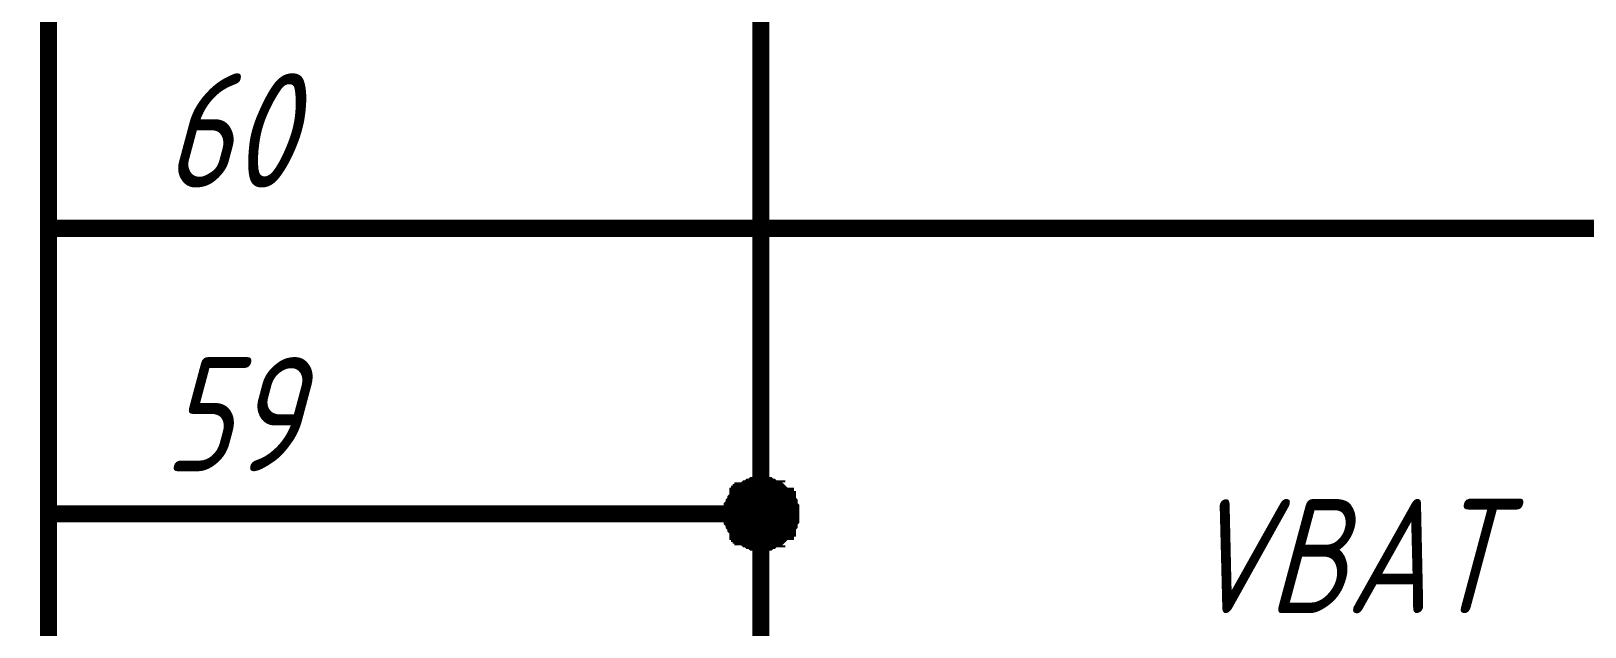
# Model space of a CAD drawing. Extents: x 260 to 1101, y 70 to 664.
# Drawn here: x 903.7 to 930.94, y 514.8 to 525.23 of the extents above; entities that cross this region are included whole.
import ezdxf

# ---------------------------------------------------------------- set-up
doc = ezdxf.new("R2010")
doc.units = 0
doc.header["$MEASUREMENT"] = 0
doc.layers.add('Sheet', color=255, linetype='CONTINUOUS')
doc.styles.add('GOST type A0', font='', dxfattribs={"oblique": 15, "height": 3.5})
doc.styles.get('GOST type A0').set_extended_font_data('GOST type A')

msp = doc.modelspace()

# ---------------------------------------------------------------- linework, layer by layer
at = {"layer": 'Sheet', "const_width": 0.3}
msp.add_lwpolyline([(846.521, 566.796), (904.006, 566.796), (904.006, 391.796), (846.521, 391.796), (846.521, 566.796)], close=True, dxfattribs=at)
at = {"layer": 'Sheet'}
for points, const_width in [([(906.49, 526.782), (906.49, 526.782), (916.49, 526.782), (916.49, 516.778)], 0.3), ([(904.006, 521.78), (906.49, 521.78)], 0.3), ([(906.49, 521.78), (919.006, 521.78), (919.006, 521.78), (946.491, 521.78)], 0.3), ([(915.993, 516.778), (915.993, 516.809), (915.993, 516.84), (915.993, 516.84), (915.993, 516.871), (915.993, 516.903), (916.024, 516.934), (916.024, 516.965), (916.024, 516.965), (916.055, 516.996), (916.055, 517.027), (916.055, 517.027), (916.087, 517.058), (916.087, 517.089), (916.118, 517.089), (916.118, 517.12), (916.149, 517.12), (916.149, 517.151), (916.18, 517.151), (916.18, 517.182), (916.211, 517.182), (916.242, 517.213), (916.242, 517.213), (916.273, 517.213), (916.304, 517.244), (916.304, 517.244), (916.335, 517.244), (916.366, 517.275), (916.397, 517.275), (916.428, 517.275), (916.428, 517.275), (916.459, 517.275), (916.49, 517.275)], 0.3), ([(915.993, 516.778), (915.993, 516.809), (915.993, 516.84), (915.993, 516.84), (915.993, 516.871), (915.993, 516.903), (916.024, 516.934), (916.024, 516.965), (916.024, 516.965), (916.055, 516.996), (916.055, 517.027), (916.055, 517.027), (916.087, 517.058), (916.087, 517.089), (916.118, 517.089), (916.118, 517.12), (916.149, 517.12), (916.149, 517.151), (916.18, 517.151), (916.18, 517.182), (916.211, 517.182), (916.242, 517.213), (916.242, 517.213), (916.273, 517.213), (916.304, 517.244), (916.304, 517.244), (916.335, 517.244), (916.366, 517.275), (916.397, 517.275), (916.428, 517.275), (916.428, 517.275), (916.459, 517.275), (916.49, 517.275)], 0.3), ([(915.993, 516.778), (915.993, 516.809), (915.993, 516.84), (915.993, 516.84), (915.993, 516.871), (915.993, 516.903), (916.024, 516.934), (916.024, 516.965), (916.024, 516.965), (916.055, 516.996), (916.055, 517.027), (916.055, 517.027), (916.087, 517.058), (916.087, 517.089), (916.118, 517.089), (916.118, 517.12), (916.149, 517.12), (916.149, 517.151), (916.18, 517.151), (916.18, 517.182), (916.211, 517.182), (916.242, 517.213), (916.242, 517.213), (916.273, 517.213), (916.304, 517.244), (916.304, 517.244), (916.335, 517.244), (916.366, 517.275), (916.397, 517.275), (916.428, 517.275), (916.428, 517.275), (916.459, 517.275), (916.49, 517.275)], 0.3), ([(915.993, 516.778), (915.993, 516.809), (915.993, 516.84), (915.993, 516.84), (915.993, 516.871), (915.993, 516.903), (916.024, 516.934), (916.024, 516.965), (916.024, 516.965), (916.055, 516.996), (916.055, 517.027), (916.055, 517.027), (916.087, 517.058), (916.087, 517.089), (916.118, 517.089), (916.118, 517.12), (916.149, 517.12), (916.149, 517.151), (916.18, 517.151), (916.18, 517.182), (916.211, 517.182), (916.242, 517.213), (916.242, 517.213), (916.273, 517.213), (916.304, 517.244), (916.304, 517.244), (916.335, 517.244), (916.366, 517.275), (916.397, 517.275), (916.428, 517.275), (916.428, 517.275), (916.459, 517.275), (916.49, 517.275)], 0.3), ([(915.993, 516.778), (915.993, 516.809), (915.993, 516.84), (915.993, 516.84), (915.993, 516.871), (915.993, 516.903), (916.024, 516.934), (916.024, 516.965), (916.024, 516.965), (916.055, 516.996), (916.055, 517.027), (916.055, 517.027), (916.087, 517.058), (916.087, 517.089), (916.118, 517.089), (916.118, 517.12), (916.149, 517.12), (916.149, 517.151), (916.18, 517.151), (916.18, 517.182), (916.211, 517.182), (916.242, 517.213), (916.242, 517.213), (916.273, 517.213), (916.304, 517.244), (916.304, 517.244), (916.335, 517.244), (916.366, 517.275), (916.397, 517.275), (916.428, 517.275), (916.428, 517.275), (916.459, 517.275), (916.49, 517.275)], 0.0991), ([(915.993, 516.778), (915.993, 516.809), (915.993, 516.84), (915.993, 516.84), (915.993, 516.871), (915.993, 516.903), (916.024, 516.934), (916.024, 516.965), (916.024, 516.965), (916.055, 516.996), (916.055, 517.027), (916.055, 517.027), (916.087, 517.058), (916.087, 517.089), (916.118, 517.089), (916.118, 517.12), (916.149, 517.12), (916.149, 517.151), (916.18, 517.151), (916.18, 517.182), (916.211, 517.182), (916.242, 517.213), (916.242, 517.213), (916.273, 517.213), (916.304, 517.244), (916.304, 517.244), (916.335, 517.244), (916.366, 517.275), (916.397, 517.275), (916.428, 517.275), (916.428, 517.275), (916.459, 517.275), (916.49, 517.275)], 0.0991), ([(915.993, 516.778), (915.993, 516.809), (915.993, 516.84), (915.993, 516.84), (915.993, 516.871), (915.993, 516.903), (916.024, 516.934), (916.024, 516.965), (916.024, 516.965), (916.055, 516.996), (916.055, 517.027), (916.055, 517.027), (916.087, 517.058), (916.087, 517.089), (916.118, 517.089), (916.118, 517.12), (916.149, 517.12), (916.149, 517.151), (916.18, 517.151), (916.18, 517.182), (916.211, 517.182), (916.242, 517.213), (916.242, 517.213), (916.273, 517.213), (916.304, 517.244), (916.304, 517.244), (916.335, 517.244), (916.366, 517.275), (916.397, 517.275), (916.428, 517.275), (916.428, 517.275), (916.459, 517.275), (916.49, 517.275)], 0.0991), ([(915.993, 516.778), (915.993, 516.809), (915.993, 516.84), (915.993, 516.84), (915.993, 516.871), (915.993, 516.903), (916.024, 516.934), (916.024, 516.965), (916.024, 516.965), (916.055, 516.996), (916.055, 517.027), (916.055, 517.027), (916.087, 517.058), (916.087, 517.089), (916.118, 517.089), (916.118, 517.12), (916.149, 517.12), (916.149, 517.151), (916.18, 517.151), (916.18, 517.182), (916.211, 517.182), (916.242, 517.213), (916.242, 517.213), (916.273, 517.213), (916.304, 517.244), (916.304, 517.244), (916.335, 517.244), (916.366, 517.275), (916.397, 517.275), (916.428, 517.275), (916.428, 517.275), (916.459, 517.275), (916.49, 517.275)], 0.0991), ([(916.49, 517.275), (916.49, 517.275)], 0.3), ([(916.49, 517.275), (916.521, 517.275), (916.552, 517.275), (916.552, 517.275), (916.583, 517.275), (916.615, 517.275), (916.646, 517.244), (916.677, 517.244), (916.677, 517.244), (916.708, 517.213), (916.739, 517.213), (916.77, 517.213), (916.77, 517.182), (916.801, 517.182), (916.832, 517.151), (916.832, 517.151), (916.863, 517.12), (916.863, 517.12), (916.894, 517.089), (916.925, 517.089), (916.925, 517.058), (916.925, 517.027), (916.956, 517.027), (916.956, 516.996), (916.987, 516.965), (916.987, 516.965), (916.987, 516.934), (916.987, 516.903), (917.018, 516.871), (917.018, 516.84), (917.018, 516.84), (917.018, 516.809), (917.018, 516.778)], 0.3), ([(916.49, 517.275), (916.49, 517.275)], 0.3), ([(916.49, 517.275), (916.521, 517.275), (916.552, 517.275), (916.552, 517.275), (916.583, 517.275), (916.615, 517.275), (916.646, 517.244), (916.677, 517.244), (916.677, 517.244), (916.708, 517.213), (916.739, 517.213), (916.77, 517.213), (916.77, 517.182), (916.801, 517.182), (916.832, 517.151), (916.832, 517.151), (916.863, 517.12), (916.863, 517.12), (916.894, 517.089), (916.925, 517.089), (916.925, 517.058), (916.925, 517.027), (916.956, 517.027), (916.956, 516.996), (916.987, 516.965), (916.987, 516.965), (916.987, 516.934), (916.987, 516.903), (917.018, 516.871), (917.018, 516.84), (917.018, 516.84), (917.018, 516.809), (917.018, 516.778)], 0.3), ([(916.49, 517.275), (916.49, 517.275)], 0.3), ([(916.49, 517.275), (916.521, 517.275), (916.552, 517.275), (916.552, 517.275), (916.583, 517.275), (916.615, 517.275), (916.646, 517.244), (916.677, 517.244), (916.677, 517.244), (916.708, 517.213), (916.739, 517.213), (916.77, 517.213), (916.77, 517.182), (916.801, 517.182), (916.832, 517.151), (916.832, 517.151), (916.863, 517.12), (916.863, 517.12), (916.894, 517.089), (916.925, 517.089), (916.925, 517.058), (916.925, 517.027), (916.956, 517.027), (916.956, 516.996), (916.987, 516.965), (916.987, 516.965), (916.987, 516.934), (916.987, 516.903), (917.018, 516.871), (917.018, 516.84), (917.018, 516.84), (917.018, 516.809), (917.018, 516.778)], 0.3), ([(916.49, 517.275), (916.49, 517.275)], 0.3), ([(916.49, 517.275), (916.521, 517.275), (916.552, 517.275), (916.552, 517.275), (916.583, 517.275), (916.615, 517.275), (916.646, 517.244), (916.677, 517.244), (916.677, 517.244), (916.708, 517.213), (916.739, 517.213), (916.77, 517.213), (916.77, 517.182), (916.801, 517.182), (916.832, 517.151), (916.832, 517.151), (916.863, 517.12), (916.863, 517.12), (916.894, 517.089), (916.925, 517.089), (916.925, 517.058), (916.925, 517.027), (916.956, 517.027), (916.956, 516.996), (916.987, 516.965), (916.987, 516.965), (916.987, 516.934), (916.987, 516.903), (917.018, 516.871), (917.018, 516.84), (917.018, 516.84), (917.018, 516.809), (917.018, 516.778)], 0.3), ([(916.49, 517.275), (916.49, 517.275)], 0.0991), ([(916.49, 517.275), (916.521, 517.275), (916.552, 517.275), (916.552, 517.275), (916.583, 517.275), (916.615, 517.275), (916.646, 517.244), (916.677, 517.244), (916.677, 517.244), (916.708, 517.213), (916.739, 517.213), (916.77, 517.213), (916.77, 517.182), (916.801, 517.182), (916.832, 517.151), (916.832, 517.151), (916.863, 517.12), (916.863, 517.12), (916.894, 517.089), (916.925, 517.089), (916.925, 517.058), (916.925, 517.027), (916.956, 517.027), (916.956, 516.996), (916.987, 516.965), (916.987, 516.965), (916.987, 516.934), (916.987, 516.903), (917.018, 516.871), (917.018, 516.84), (917.018, 516.84), (917.018, 516.809), (917.018, 516.778)], 0.0991), ([(916.49, 517.275), (916.49, 517.275)], 0.0991), ([(916.49, 517.275), (916.521, 517.275), (916.552, 517.275), (916.552, 517.275), (916.583, 517.275), (916.615, 517.275), (916.646, 517.244), (916.677, 517.244), (916.677, 517.244), (916.708, 517.213), (916.739, 517.213), (916.77, 517.213), (916.77, 517.182), (916.801, 517.182), (916.832, 517.151), (916.832, 517.151), (916.863, 517.12), (916.863, 517.12), (916.894, 517.089), (916.925, 517.089), (916.925, 517.058), (916.925, 517.027), (916.956, 517.027), (916.956, 516.996), (916.987, 516.965), (916.987, 516.965), (916.987, 516.934), (916.987, 516.903), (917.018, 516.871), (917.018, 516.84), (917.018, 516.84), (917.018, 516.809), (917.018, 516.778)], 0.0991), ([(916.49, 517.275), (916.49, 517.275)], 0.0991), ([(916.49, 517.275), (916.521, 517.275), (916.552, 517.275), (916.552, 517.275), (916.583, 517.275), (916.615, 517.275), (916.646, 517.244), (916.677, 517.244), (916.677, 517.244), (916.708, 517.213), (916.739, 517.213), (916.77, 517.213), (916.77, 517.182), (916.801, 517.182), (916.832, 517.151), (916.832, 517.151), (916.863, 517.12), (916.863, 517.12), (916.894, 517.089), (916.925, 517.089), (916.925, 517.058), (916.925, 517.027), (916.956, 517.027), (916.956, 516.996), (916.987, 516.965), (916.987, 516.965), (916.987, 516.934), (916.987, 516.903), (917.018, 516.871), (917.018, 516.84), (917.018, 516.84), (917.018, 516.809), (917.018, 516.778)], 0.0991), ([(916.49, 517.275), (916.49, 517.275)], 0.0991), ([(916.49, 517.275), (916.521, 517.275), (916.552, 517.275), (916.552, 517.275), (916.583, 517.275), (916.615, 517.275), (916.646, 517.244), (916.677, 517.244), (916.677, 517.244), (916.708, 517.213), (916.739, 517.213), (916.77, 517.213), (916.77, 517.182), (916.801, 517.182), (916.832, 517.151), (916.832, 517.151), (916.863, 517.12), (916.863, 517.12), (916.894, 517.089), (916.925, 517.089), (916.925, 517.058), (916.925, 517.027), (916.956, 517.027), (916.956, 516.996), (916.987, 516.965), (916.987, 516.965), (916.987, 516.934), (916.987, 516.903), (917.018, 516.871), (917.018, 516.84), (917.018, 516.84), (917.018, 516.809), (917.018, 516.778)], 0.0991), ([(904.006, 516.778), (906.49, 516.778)], 0.3), ([(906.49, 516.778), (916.49, 516.778), (916.49, 511.776)], 0.3), ([(916.49, 516.281), (916.459, 516.281), (916.428, 516.281), (916.428, 516.281), (916.397, 516.281), (916.366, 516.281), (916.335, 516.312), (916.304, 516.312), (916.304, 516.312), (916.273, 516.343), (916.242, 516.343), (916.242, 516.343), (916.211, 516.374), (916.18, 516.374), (916.18, 516.405), (916.149, 516.405), (916.149, 516.437), (916.118, 516.437), (916.118, 516.468), (916.087, 516.468), (916.087, 516.499), (916.055, 516.53), (916.055, 516.53), (916.055, 516.561), (916.024, 516.592), (916.024, 516.592), (916.024, 516.623), (915.993, 516.654), (915.993, 516.685), (915.993, 516.716), (915.993, 516.716), (915.993, 516.747), (915.993, 516.778)], 0.3), ([(915.993, 516.778), (915.993, 516.778)], 0.3), ([(916.49, 516.281), (916.459, 516.281), (916.428, 516.281), (916.428, 516.281), (916.397, 516.281), (916.366, 516.281), (916.335, 516.312), (916.304, 516.312), (916.304, 516.312), (916.273, 516.343), (916.242, 516.343), (916.242, 516.343), (916.211, 516.374), (916.18, 516.374), (916.18, 516.405), (916.149, 516.405), (916.149, 516.437), (916.118, 516.437), (916.118, 516.468), (916.087, 516.468), (916.087, 516.499), (916.055, 516.53), (916.055, 516.53), (916.055, 516.561), (916.024, 516.592), (916.024, 516.592), (916.024, 516.623), (915.993, 516.654), (915.993, 516.685), (915.993, 516.716), (915.993, 516.716), (915.993, 516.747), (915.993, 516.778)], 0.3), ([(915.993, 516.778), (915.993, 516.778)], 0.3), ([(916.49, 516.281), (916.459, 516.281), (916.428, 516.281), (916.428, 516.281), (916.397, 516.281), (916.366, 516.281), (916.335, 516.312), (916.304, 516.312), (916.304, 516.312), (916.273, 516.343), (916.242, 516.343), (916.242, 516.343), (916.211, 516.374), (916.18, 516.374), (916.18, 516.405), (916.149, 516.405), (916.149, 516.437), (916.118, 516.437), (916.118, 516.468), (916.087, 516.468), (916.087, 516.499), (916.055, 516.53), (916.055, 516.53), (916.055, 516.561), (916.024, 516.592), (916.024, 516.592), (916.024, 516.623), (915.993, 516.654), (915.993, 516.685), (915.993, 516.716), (915.993, 516.716), (915.993, 516.747), (915.993, 516.778)], 0.3), ([(915.993, 516.778), (915.993, 516.778)], 0.3), ([(916.49, 516.281), (916.459, 516.281), (916.428, 516.281), (916.428, 516.281), (916.397, 516.281), (916.366, 516.281), (916.335, 516.312), (916.304, 516.312), (916.304, 516.312), (916.273, 516.343), (916.242, 516.343), (916.242, 516.343), (916.211, 516.374), (916.18, 516.374), (916.18, 516.405), (916.149, 516.405), (916.149, 516.437), (916.118, 516.437), (916.118, 516.468), (916.087, 516.468), (916.087, 516.499), (916.055, 516.53), (916.055, 516.53), (916.055, 516.561), (916.024, 516.592), (916.024, 516.592), (916.024, 516.623), (915.993, 516.654), (915.993, 516.685), (915.993, 516.716), (915.993, 516.716), (915.993, 516.747), (915.993, 516.778)], 0.3), ([(915.993, 516.778), (915.993, 516.778)], 0.3), ([(917.018, 516.778), (917.018, 516.747), (917.018, 516.716), (917.018, 516.716), (917.018, 516.685), (916.987, 516.654), (916.987, 516.623), (916.987, 516.592), (916.987, 516.592), (916.956, 516.561), (916.956, 516.53), (916.925, 516.53), (916.925, 516.499), (916.925, 516.468), (916.894, 516.468), (916.863, 516.437), (916.863, 516.437), (916.832, 516.405), (916.832, 516.405), (916.801, 516.374), (916.77, 516.374), (916.77, 516.343), (916.739, 516.343), (916.708, 516.343), (916.677, 516.312), (916.677, 516.312), (916.646, 516.312), (916.615, 516.281), (916.583, 516.281), (916.552, 516.281), (916.552, 516.281), (916.521, 516.281), (916.49, 516.281)], 0.3), ([(917.018, 516.778), (917.018, 516.747), (917.018, 516.716), (917.018, 516.716), (917.018, 516.685), (916.987, 516.654), (916.987, 516.623), (916.987, 516.592), (916.987, 516.592), (916.956, 516.561), (916.956, 516.53), (916.925, 516.53), (916.925, 516.499), (916.925, 516.468), (916.894, 516.468), (916.863, 516.437), (916.863, 516.437), (916.832, 516.405), (916.832, 516.405), (916.801, 516.374), (916.77, 516.374), (916.77, 516.343), (916.739, 516.343), (916.708, 516.343), (916.677, 516.312), (916.677, 516.312), (916.646, 516.312), (916.615, 516.281), (916.583, 516.281), (916.552, 516.281), (916.552, 516.281), (916.521, 516.281), (916.49, 516.281)], 0.3), ([(917.018, 516.778), (917.018, 516.747), (917.018, 516.716), (917.018, 516.716), (917.018, 516.685), (916.987, 516.654), (916.987, 516.623), (916.987, 516.592), (916.987, 516.592), (916.956, 516.561), (916.956, 516.53), (916.925, 516.53), (916.925, 516.499), (916.925, 516.468), (916.894, 516.468), (916.863, 516.437), (916.863, 516.437), (916.832, 516.405), (916.832, 516.405), (916.801, 516.374), (916.77, 516.374), (916.77, 516.343), (916.739, 516.343), (916.708, 516.343), (916.677, 516.312), (916.677, 516.312), (916.646, 516.312), (916.615, 516.281), (916.583, 516.281), (916.552, 516.281), (916.552, 516.281), (916.521, 516.281), (916.49, 516.281)], 0.3), ([(917.018, 516.778), (917.018, 516.747), (917.018, 516.716), (917.018, 516.716), (917.018, 516.685), (916.987, 516.654), (916.987, 516.623), (916.987, 516.592), (916.987, 516.592), (916.956, 516.561), (916.956, 516.53), (916.925, 516.53), (916.925, 516.499), (916.925, 516.468), (916.894, 516.468), (916.863, 516.437), (916.863, 516.437), (916.832, 516.405), (916.832, 516.405), (916.801, 516.374), (916.77, 516.374), (916.77, 516.343), (916.739, 516.343), (916.708, 516.343), (916.677, 516.312), (916.677, 516.312), (916.646, 516.312), (916.615, 516.281), (916.583, 516.281), (916.552, 516.281), (916.552, 516.281), (916.521, 516.281), (916.49, 516.281)], 0.3), ([(917.018, 516.778), (917.018, 516.778), (917.018, 516.778), (917.018, 516.778), (917.018, 516.778), (917.018, 516.778), (917.018, 516.778), (917.018, 516.778), (917.018, 516.778), (917.018, 516.778), (917.018, 516.778), (917.018, 516.778), (917.018, 516.778), (917.018, 516.778), (917.018, 516.778), (917.018, 516.778), (917.018, 516.778), (917.018, 516.778), (917.018, 516.778), (917.018, 516.778), (917.018, 516.778), (917.018, 516.778), (917.018, 516.778), (917.018, 516.778), (917.018, 516.778), (917.018, 516.778), (917.018, 516.778), (917.018, 516.778), (917.018, 516.778), (917.018, 516.778), (917.018, 516.778), (917.018, 516.778), (917.018, 516.778)], 0.3), ([(917.018, 516.778), (917.018, 516.778)], 0.3), ([(917.018, 516.778), (917.018, 516.778), (917.018, 516.778), (917.018, 516.778), (917.018, 516.778), (917.018, 516.778), (917.018, 516.778), (917.018, 516.778), (917.018, 516.778), (917.018, 516.778), (917.018, 516.778), (917.018, 516.778), (917.018, 516.778), (917.018, 516.778), (917.018, 516.778), (917.018, 516.778), (917.018, 516.778), (917.018, 516.778), (917.018, 516.778), (917.018, 516.778), (917.018, 516.778), (917.018, 516.778), (917.018, 516.778), (917.018, 516.778), (917.018, 516.778), (917.018, 516.778), (917.018, 516.778), (917.018, 516.778), (917.018, 516.778), (917.018, 516.778), (917.018, 516.778), (917.018, 516.778), (917.018, 516.778)], 0.3), ([(917.018, 516.778), (917.018, 516.778)], 0.3), ([(917.018, 516.778), (917.018, 516.778), (917.018, 516.778), (917.018, 516.778), (917.018, 516.778), (917.018, 516.778), (917.018, 516.778), (917.018, 516.778), (917.018, 516.778), (917.018, 516.778), (917.018, 516.778), (917.018, 516.778), (917.018, 516.778), (917.018, 516.778), (917.018, 516.778), (917.018, 516.778), (917.018, 516.778), (917.018, 516.778), (917.018, 516.778), (917.018, 516.778), (917.018, 516.778), (917.018, 516.778), (917.018, 516.778), (917.018, 516.778), (917.018, 516.778), (917.018, 516.778), (917.018, 516.778), (917.018, 516.778), (917.018, 516.778), (917.018, 516.778), (917.018, 516.778), (917.018, 516.778), (917.018, 516.778)], 0.3), ([(917.018, 516.778), (917.018, 516.778)], 0.3), ([(917.018, 516.778), (917.018, 516.778), (917.018, 516.778), (917.018, 516.778), (917.018, 516.778), (917.018, 516.778), (917.018, 516.778), (917.018, 516.778), (917.018, 516.778), (917.018, 516.778), (917.018, 516.778), (917.018, 516.778), (917.018, 516.778), (917.018, 516.778), (917.018, 516.778), (917.018, 516.778), (917.018, 516.778), (917.018, 516.778), (917.018, 516.778), (917.018, 516.778), (917.018, 516.778), (917.018, 516.778), (917.018, 516.778), (917.018, 516.778), (917.018, 516.778), (917.018, 516.778), (917.018, 516.778), (917.018, 516.778), (917.018, 516.778), (917.018, 516.778), (917.018, 516.778), (917.018, 516.778), (917.018, 516.778)], 0.3), ([(917.018, 516.778), (917.018, 516.778)], 0.3), ([(916.49, 516.281), (916.459, 516.281), (916.428, 516.281), (916.428, 516.281), (916.397, 516.281), (916.366, 516.281), (916.335, 516.312), (916.304, 516.312), (916.304, 516.312), (916.273, 516.343), (916.242, 516.343), (916.242, 516.343), (916.211, 516.374), (916.18, 516.374), (916.18, 516.405), (916.149, 516.405), (916.149, 516.437), (916.118, 516.437), (916.118, 516.468), (916.087, 516.468), (916.087, 516.499), (916.055, 516.53), (916.055, 516.53), (916.055, 516.561), (916.024, 516.592), (916.024, 516.592), (916.024, 516.623), (915.993, 516.654), (915.993, 516.685), (915.993, 516.716), (915.993, 516.716), (915.993, 516.747), (915.993, 516.778)], 0.0991), ([(915.993, 516.778), (915.993, 516.778)], 0.0991), ([(916.49, 516.281), (916.459, 516.281), (916.428, 516.281), (916.428, 516.281), (916.397, 516.281), (916.366, 516.281), (916.335, 516.312), (916.304, 516.312), (916.304, 516.312), (916.273, 516.343), (916.242, 516.343), (916.242, 516.343), (916.211, 516.374), (916.18, 516.374), (916.18, 516.405), (916.149, 516.405), (916.149, 516.437), (916.118, 516.437), (916.118, 516.468), (916.087, 516.468), (916.087, 516.499), (916.055, 516.53), (916.055, 516.53), (916.055, 516.561), (916.024, 516.592), (916.024, 516.592), (916.024, 516.623), (915.993, 516.654), (915.993, 516.685), (915.993, 516.716), (915.993, 516.716), (915.993, 516.747), (915.993, 516.778)], 0.0991), ([(915.993, 516.778), (915.993, 516.778)], 0.0991), ([(916.49, 516.281), (916.459, 516.281), (916.428, 516.281), (916.428, 516.281), (916.397, 516.281), (916.366, 516.281), (916.335, 516.312), (916.304, 516.312), (916.304, 516.312), (916.273, 516.343), (916.242, 516.343), (916.242, 516.343), (916.211, 516.374), (916.18, 516.374), (916.18, 516.405), (916.149, 516.405), (916.149, 516.437), (916.118, 516.437), (916.118, 516.468), (916.087, 516.468), (916.087, 516.499), (916.055, 516.53), (916.055, 516.53), (916.055, 516.561), (916.024, 516.592), (916.024, 516.592), (916.024, 516.623), (915.993, 516.654), (915.993, 516.685), (915.993, 516.716), (915.993, 516.716), (915.993, 516.747), (915.993, 516.778)], 0.0991), ([(915.993, 516.778), (915.993, 516.778)], 0.0991), ([(916.49, 516.281), (916.459, 516.281), (916.428, 516.281), (916.428, 516.281), (916.397, 516.281), (916.366, 516.281), (916.335, 516.312), (916.304, 516.312), (916.304, 516.312), (916.273, 516.343), (916.242, 516.343), (916.242, 516.343), (916.211, 516.374), (916.18, 516.374), (916.18, 516.405), (916.149, 516.405), (916.149, 516.437), (916.118, 516.437), (916.118, 516.468), (916.087, 516.468), (916.087, 516.499), (916.055, 516.53), (916.055, 516.53), (916.055, 516.561), (916.024, 516.592), (916.024, 516.592), (916.024, 516.623), (915.993, 516.654), (915.993, 516.685), (915.993, 516.716), (915.993, 516.716), (915.993, 516.747), (915.993, 516.778)], 0.0991), ([(915.993, 516.778), (915.993, 516.778)], 0.0991), ([(917.018, 516.778), (917.018, 516.747), (917.018, 516.716), (917.018, 516.716), (917.018, 516.685), (916.987, 516.654), (916.987, 516.623), (916.987, 516.592), (916.987, 516.592), (916.956, 516.561), (916.956, 516.53), (916.925, 516.53), (916.925, 516.499), (916.925, 516.468), (916.894, 516.468), (916.863, 516.437), (916.863, 516.437), (916.832, 516.405), (916.832, 516.405), (916.801, 516.374), (916.77, 516.374), (916.77, 516.343), (916.739, 516.343), (916.708, 516.343), (916.677, 516.312), (916.677, 516.312), (916.646, 516.312), (916.615, 516.281), (916.583, 516.281), (916.552, 516.281), (916.552, 516.281), (916.521, 516.281), (916.49, 516.281)], 0.0991), ([(917.018, 516.778), (917.018, 516.747), (917.018, 516.716), (917.018, 516.716), (917.018, 516.685), (916.987, 516.654), (916.987, 516.623), (916.987, 516.592), (916.987, 516.592), (916.956, 516.561), (916.956, 516.53), (916.925, 516.53), (916.925, 516.499), (916.925, 516.468), (916.894, 516.468), (916.863, 516.437), (916.863, 516.437), (916.832, 516.405), (916.832, 516.405), (916.801, 516.374), (916.77, 516.374), (916.77, 516.343), (916.739, 516.343), (916.708, 516.343), (916.677, 516.312), (916.677, 516.312), (916.646, 516.312), (916.615, 516.281), (916.583, 516.281), (916.552, 516.281), (916.552, 516.281), (916.521, 516.281), (916.49, 516.281)], 0.0991), ([(917.018, 516.778), (917.018, 516.747), (917.018, 516.716), (917.018, 516.716), (917.018, 516.685), (916.987, 516.654), (916.987, 516.623), (916.987, 516.592), (916.987, 516.592), (916.956, 516.561), (916.956, 516.53), (916.925, 516.53), (916.925, 516.499), (916.925, 516.468), (916.894, 516.468), (916.863, 516.437), (916.863, 516.437), (916.832, 516.405), (916.832, 516.405), (916.801, 516.374), (916.77, 516.374), (916.77, 516.343), (916.739, 516.343), (916.708, 516.343), (916.677, 516.312), (916.677, 516.312), (916.646, 516.312), (916.615, 516.281), (916.583, 516.281), (916.552, 516.281), (916.552, 516.281), (916.521, 516.281), (916.49, 516.281)], 0.0991), ([(917.018, 516.778), (917.018, 516.747), (917.018, 516.716), (917.018, 516.716), (917.018, 516.685), (916.987, 516.654), (916.987, 516.623), (916.987, 516.592), (916.987, 516.592), (916.956, 516.561), (916.956, 516.53), (916.925, 516.53), (916.925, 516.499), (916.925, 516.468), (916.894, 516.468), (916.863, 516.437), (916.863, 516.437), (916.832, 516.405), (916.832, 516.405), (916.801, 516.374), (916.77, 516.374), (916.77, 516.343), (916.739, 516.343), (916.708, 516.343), (916.677, 516.312), (916.677, 516.312), (916.646, 516.312), (916.615, 516.281), (916.583, 516.281), (916.552, 516.281), (916.552, 516.281), (916.521, 516.281), (916.49, 516.281)], 0.0991), ([(917.018, 516.778), (917.018, 516.778), (917.018, 516.778), (917.018, 516.778), (917.018, 516.778), (917.018, 516.778), (917.018, 516.778), (917.018, 516.778), (917.018, 516.778), (917.018, 516.778), (917.018, 516.778), (917.018, 516.778), (917.018, 516.778), (917.018, 516.778), (917.018, 516.778), (917.018, 516.778), (917.018, 516.778), (917.018, 516.778), (917.018, 516.778), (917.018, 516.778), (917.018, 516.778), (917.018, 516.778), (917.018, 516.778), (917.018, 516.778), (917.018, 516.778), (917.018, 516.778), (917.018, 516.778), (917.018, 516.778), (917.018, 516.778), (917.018, 516.778), (917.018, 516.778), (917.018, 516.778), (917.018, 516.778)], 0.0991), ([(917.018, 516.778), (917.018, 516.778)], 0.0991), ([(917.018, 516.778), (917.018, 516.778), (917.018, 516.778), (917.018, 516.778), (917.018, 516.778), (917.018, 516.778), (917.018, 516.778), (917.018, 516.778), (917.018, 516.778), (917.018, 516.778), (917.018, 516.778), (917.018, 516.778), (917.018, 516.778), (917.018, 516.778), (917.018, 516.778), (917.018, 516.778), (917.018, 516.778), (917.018, 516.778), (917.018, 516.778), (917.018, 516.778), (917.018, 516.778), (917.018, 516.778), (917.018, 516.778), (917.018, 516.778), (917.018, 516.778), (917.018, 516.778), (917.018, 516.778), (917.018, 516.778), (917.018, 516.778), (917.018, 516.778), (917.018, 516.778), (917.018, 516.778), (917.018, 516.778)], 0.0991), ([(917.018, 516.778), (917.018, 516.778)], 0.0991), ([(917.018, 516.778), (917.018, 516.778), (917.018, 516.778), (917.018, 516.778), (917.018, 516.778), (917.018, 516.778), (917.018, 516.778), (917.018, 516.778), (917.018, 516.778), (917.018, 516.778), (917.018, 516.778), (917.018, 516.778), (917.018, 516.778), (917.018, 516.778), (917.018, 516.778), (917.018, 516.778), (917.018, 516.778), (917.018, 516.778), (917.018, 516.778), (917.018, 516.778), (917.018, 516.778), (917.018, 516.778), (917.018, 516.778), (917.018, 516.778), (917.018, 516.778), (917.018, 516.778), (917.018, 516.778), (917.018, 516.778), (917.018, 516.778), (917.018, 516.778), (917.018, 516.778), (917.018, 516.778), (917.018, 516.778)], 0.0991), ([(917.018, 516.778), (917.018, 516.778)], 0.0991), ([(917.018, 516.778), (917.018, 516.778), (917.018, 516.778), (917.018, 516.778), (917.018, 516.778), (917.018, 516.778), (917.018, 516.778), (917.018, 516.778), (917.018, 516.778), (917.018, 516.778), (917.018, 516.778), (917.018, 516.778), (917.018, 516.778), (917.018, 516.778), (917.018, 516.778), (917.018, 516.778), (917.018, 516.778), (917.018, 516.778), (917.018, 516.778), (917.018, 516.778), (917.018, 516.778), (917.018, 516.778), (917.018, 516.778), (917.018, 516.778), (917.018, 516.778), (917.018, 516.778), (917.018, 516.778), (917.018, 516.778), (917.018, 516.778), (917.018, 516.778), (917.018, 516.778), (917.018, 516.778), (917.018, 516.778)], 0.0991), ([(917.018, 516.778), (917.018, 516.778)], 0.0991)]:
    msp.add_lwpolyline(points, dxfattribs=dict(at, const_width=const_width))
at = {"layer": 'Sheet', "const_width": 0.508}
msp.add_lwpolyline([(916.309, 516.797, 1), (916.817, 516.797, 1)], format="xyb", close=True, dxfattribs=at)

# ---------------------------------------------------------------- texts
at = {"layer": 'Sheet', "style": 'GOST type A0', "oblique": 15}
for s, p in [('60', (906.024, 522.495)), ('59', (906.024, 517.524)), ('VBAT', (923.913, 515.039))]:
    msp.add_text(s, height=2, dxfattribs=at).set_placement(p)

doc.saveas('drawing.dxf')
